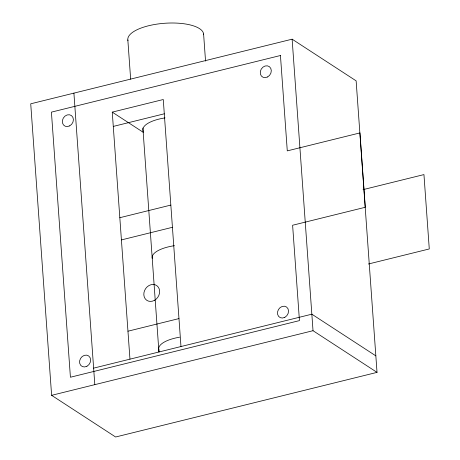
<?xml version="1.0" encoding="UTF-8"?>
<svg xmlns="http://www.w3.org/2000/svg" width="460" height="460" viewBox="0 0 460 460"><rect width="100%" height="100%" fill="white"/><g stroke="black" fill="none" stroke-linecap="round" stroke-linejoin="round"><path stroke-width="0.69" d="M292.129 39.18L30.722 103.805L51.618 395.33L115.621 437L377.027 372.376L356.132 80.851L292.129 39.18L313.024 330.7L377.027 372.376M129.962 359.151L112.257 112.131L163.271 99.521L180.975 346.541M113.281 126.414L164.295 113.804M119.824 217.701L170.838 205.085M121.417 239.919L172.431 227.303M363.049 189.641L423.947 174.587L429.278 248.952L368.379 264.011M127.96 331.2L178.974 318.59M93.627 368.138L311.846 314.186L375.843 355.862M51.618 395.33L313.024 330.7M112.257 112.131L143.347 132.376M158.729 349.226L159.056 351.888M203.602 34.005L205.545 61.105M142.882 128.006L158.93 351.865M127.84 39.939L130.651 79.16M73.91 93.127L94.812 384.652M143.324 131.37A29.388 10.626 -4.1 0 1 165.065 117.892M158.827 349.657A29.302 10.597 -4.1 0 1 179.63 337.18M127.966 40.618A38.002 13.742 -4.1 0 1 164.053 23.316A38.002 13.742 -4.1 0 1 203.636 34.701M152.283 258.37A29.302 10.597 -4.1 0 1 174.438 245.68M280.445 55.511L51.416 112.136L70.42 377.234L299.448 320.614L292.612 225.245L365.274 207.282L359.944 132.917L287.281 150.88L280.445 55.511M154.347 300.403A8.878 7.469 -56.9 0 0 156.894 285.712A8.878 7.469 -56.9 0 0 143.951 292.675A8.878 7.469 -56.9 0 0 154.347 300.403M284.832 317.331A6.216 5.232 -56.9 0 0 286.614 307.05A6.216 5.232 -56.9 0 0 277.558 311.926A6.216 5.232 -56.9 0 0 284.832 317.331M86.923 366.263A6.216 5.232 -56.9 0 0 88.705 355.977A6.216 5.232 -56.9 0 0 79.649 360.853A6.216 5.232 -56.9 0 0 86.923 366.263M267.599 76.946A6.216 5.232 -56.9 0 0 269.387 66.665A6.216 5.232 -56.9 0 0 260.325 71.541A6.216 5.232 -56.9 0 0 267.599 76.946M69.69 125.873A6.216 5.232 -56.9 0 0 71.478 115.592A6.216 5.232 -56.9 0 0 62.416 120.468A6.216 5.232 -56.9 0 0 69.69 125.873"/></g></svg>
